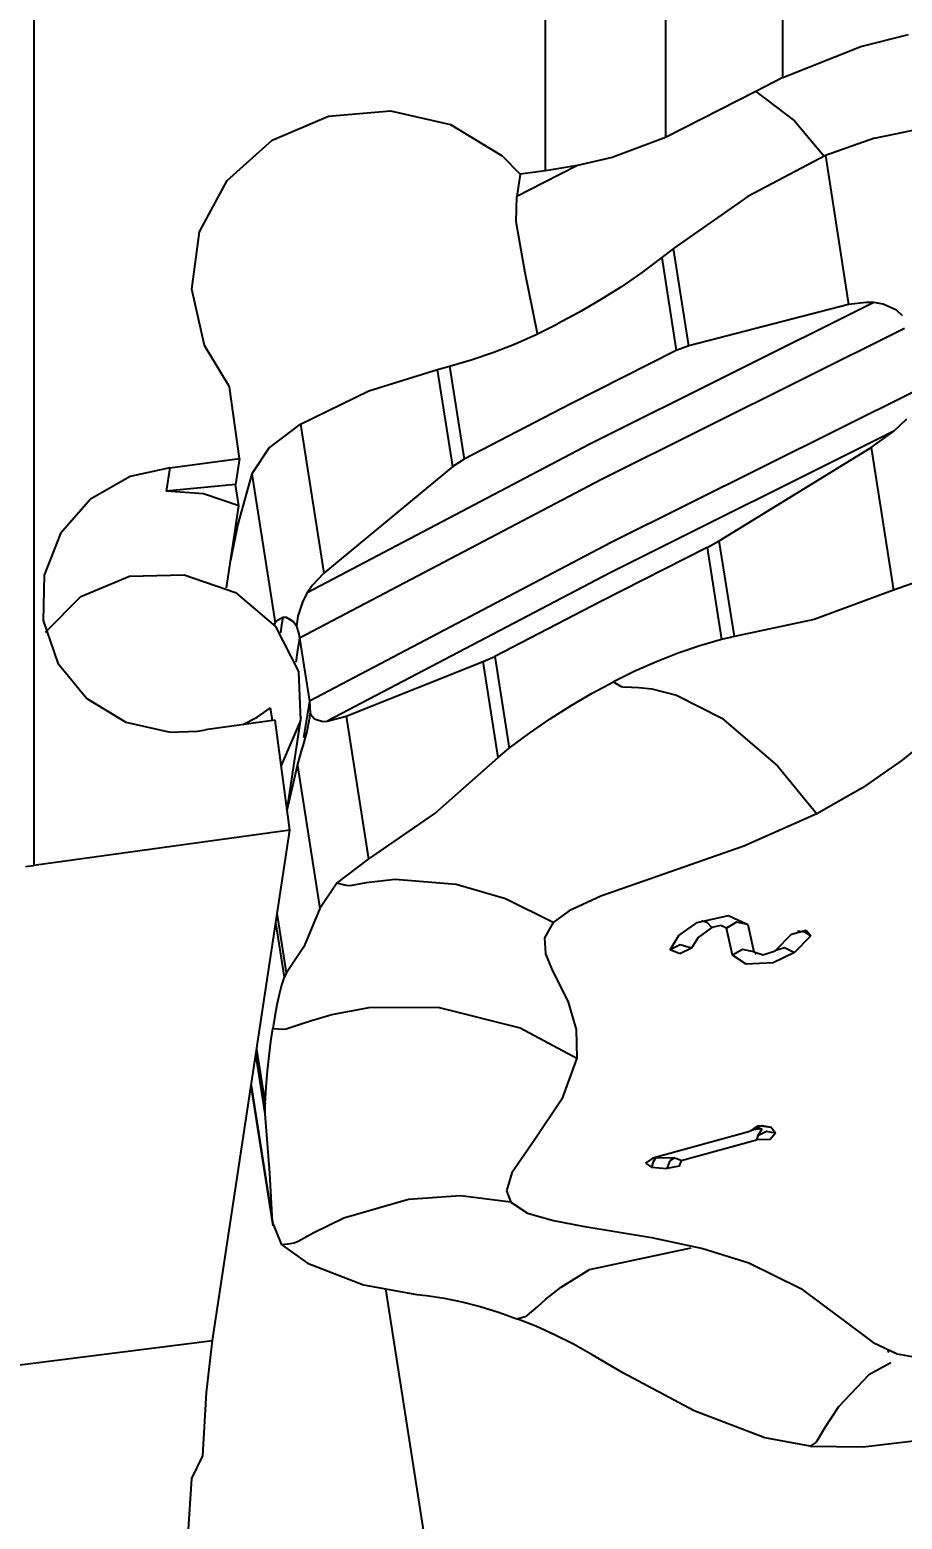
# Model space of a CAD drawing. Extents: x -70 to 148, y -70 to 126.
# Drawn here: x 98.5 to 107.99, y 10.29 to 26.51 of the extents above; entities that cross this region are included whole.
import ezdxf

# ---------------------------------------------------------------- set-up
doc = ezdxf.new("R2010")
doc.units = 0
doc.layers.add('1', color=4, linetype='Continuous')
doc.layers.add('2', color=7, linetype='Continuous')
doc.styles.get("Standard").update_dxf_attribs({"font": 'Monospac821 BT', "height": 3.5})
doc.dimstyles.get("Standard").update_dxf_attribs({"dimtxt": 3.5, "dimasz": 2.5, "dimexe": 1.25, "dimexo": 0, "dimtad": 1, "dimtoh": 1, "dimdsep": 46, "dimtxsty": 'STANDARD', "dimsah": 1, "dimcen": 0.09, "dimazin": 2, "dimtp": 1, "dimtm": 1, "dimtfac": 1, "dimtdec": 4, "dimtmove": 0, "dimatfit": 3, "dimfxl": 1, "dimtolj": 1, "dimtzin": 0, "dimarcsym": 0})

# ---------------------------------------------------------------- blocks, each defined once
blk = doc.blocks.new('VDDIM_DEFAULT')
at = {"linetype": 'Continuous', "lineweight": -2, "extrusion": (0, 0, -1)}
blk.add_hatch(color=0, dxfattribs=at).paths.add_polyline_path([(0, 0), (1, -0.1665), (1, 0.1665)], flags=0)
blk = doc.blocks.new('*D3573')
at = {"layer": '2'}
for p, q in [((0, 0), (0, 121.877)), ((123.022, 0), (123.022, 121.877)), ((0, 120.627), (123.022, 120.627))]:
    blk.add_line(p, q, dxfattribs=at)
at = {"layer": '2', "xscale": 2.5, "yscale": 2.5, "rotation": 180}
blk.add_blockref('VDDIM_DEFAULT', (0, 120.627), dxfattribs=at)
at = {"layer": '2', "xscale": 2.5, "yscale": 2.5}
blk.add_blockref('VDDIM_DEFAULT', (123.022, 120.627), dxfattribs=at)
at = {"layer": '2', "insert": (61.511, 121.252), "char_height": 3.5, "attachment_point": 8}
blk.add_mtext('123', dxfattribs=at)

msp = doc.modelspace()

# ---------------------------------------------------------------- linework, layer by layer
at = {"layer": '1'}
for p, q in [((106.693, 25.99), (106.693, 35.097)), ((105.417, 34.565), (105.417, 25.339)), ((104.11, 24.974), (104.11, 34.261)), ((98.544, 33.743), (98.544, 17.412)), ((107.541, 26.33), (108.062, 26.46)), ((106.693, 25.99), (107.541, 26.33)), ((106.693, 25.99), (106.399, 25.838)), ((106.399, 25.838), (105.417, 25.339)), ((106.399, 25.838), (106.82, 25.518)), ((101.75, 25.57), (102.423, 25.629)), ((102.423, 25.629), (103.078, 25.479)), ((101.135, 25.308), (101.75, 25.57)), ((103.078, 25.479), (103.638, 25.138)), ((106.82, 25.518), (107.142, 25.135)), ((100.648, 24.871), (101.135, 25.308)), ((105.417, 25.339), (104.836, 25.122)), ((107.691, 25.332), (107.156, 25.142)), ((107.691, 25.332), (108.285, 25.453)), ((107.156, 25.142), (106.313, 24.694)), ((107.156, 25.142), (107.409, 23.52)), ((103.638, 25.138), (103.836, 24.939)), ((104.459, 25.033), (104.09, 24.844)), ((104.459, 25.033), (104.11, 24.974)), ((104.836, 25.122), (104.459, 25.033)), ((100.345, 24.309), (100.648, 24.871)), ((103.836, 24.939), (103.8, 24.695)), ((104.09, 24.844), (103.8, 24.695)), ((104.11, 24.974), (103.836, 24.939)), ((103.792, 24.421), (103.8, 24.695)), ((106.313, 24.694), (105.505, 24.128)), ((103.889, 23.865), (103.792, 24.421)), ((100.26, 23.685), (100.345, 24.309)), ((105.375, 24.031), (105.154, 23.865)), ((105.505, 24.128), (105.375, 24.031)), ((105.375, 24.031), (105.533, 23.019)), ((105.67, 23.071), (105.505, 24.128)), ((104.024, 23.203), (103.889, 23.865)), ((105.154, 23.865), (104.929, 23.71)), ((100.399, 23.072), (100.26, 23.685)), ((104.929, 23.71), (104.702, 23.565)), ((104.702, 23.565), (104.473, 23.432)), ((107.685, 23.54), (104.594, 21.998)), ((107.409, 23.52), (105.67, 23.071)), ((107.599, 23.543), (107.409, 23.52)), ((107.685, 23.54), (107.599, 23.543)), ((107.787, 23.523), (107.685, 23.54)), ((107.93, 23.456), (107.787, 23.523)), ((104.473, 23.432), (104.241, 23.308)), ((107.994, 23.395), (107.93, 23.456)), ((104.008, 23.193), (104.241, 23.308)), ((108.019, 23.259), (104.72, 21.615)), ((100.67, 22.622), (100.399, 23.072)), ((103.538, 22.997), (103.774, 23.089)), ((103.774, 23.089), (104.008, 23.193)), ((105.67, 23.071), (105.533, 23.019)), ((103.066, 22.847), (103.303, 22.917)), ((103.303, 22.917), (103.538, 22.997)), ((105.533, 23.019), (104.378, 22.433)), ((102.187, 22.58), (102.936, 22.812)), ((102.936, 22.812), (103.066, 22.847)), ((103.101, 21.754), (102.936, 22.812)), ((103.066, 22.847), (103.224, 21.836)), ((100.78, 21.842), (100.67, 22.622)), ((101.445, 22.216), (102.187, 22.58)), ((108.126, 22.572), (104.827, 20.929)), ((104.378, 22.433), (103.224, 21.836)), ((107.903, 22.141), (108.043, 22.275)), ((101.098, 21.954), (101.445, 22.216)), ((101.445, 22.216), (101.699, 20.594)), ((107.903, 22.141), (104.813, 20.599)), ((107.653, 21.963), (107.903, 22.141)), ((101.098, 21.954), (100.915, 21.677)), ((104.594, 21.998), (101.516, 20.379)), ((106.002, 20.947), (107.653, 21.963)), ((107.653, 21.963), (107.896, 20.407)), ((100.021, 21.741), (99.592, 21.646)), ((100.021, 21.741), (99.983, 21.488)), ((100.021, 21.741), (100.78, 21.842)), ((100.78, 21.842), (100.737, 21.56)), ((103.101, 21.754), (101.699, 20.594)), ((103.224, 21.836), (103.101, 21.754)), ((99.592, 21.646), (99.16, 21.399)), ((100.915, 21.677), (100.762, 21.129)), ((100.915, 21.677), (101.169, 20.054)), ((104.72, 21.615), (101.434, 19.885)), ((100.737, 21.56), (99.983, 21.488)), ((100.389, 21.456), (99.983, 21.488)), ((100.774, 21.327), (100.389, 21.456)), ((100.774, 21.327), (100.737, 21.56)), ((99.16, 21.399), (98.834, 21.027)), ((100.638, 20.433), (100.774, 21.327)), ((100.762, 21.129), (100.683, 20.73)), ((98.834, 21.027), (98.655, 20.571)), ((104.827, 20.929), (101.542, 19.198)), ((105.869, 20.872), (106.002, 20.947)), ((106.166, 19.903), (106.002, 20.947)), ((105.869, 20.872), (104.714, 20.285)), ((105.869, 20.872), (106.026, 19.87)), ((104.813, 20.599), (101.735, 18.981)), ((98.655, 20.571), (98.644, 20.08)), ((99.054, 20.341), (99.585, 20.561)), ((99.585, 20.561), (100.177, 20.576)), ((100.177, 20.576), (100.736, 20.383)), ((101.571, 20.459), (101.516, 20.379)), ((101.699, 20.594), (101.571, 20.459)), ((108.431, 20.597), (107.896, 20.407)), ((98.668, 19.95), (99.054, 20.341)), ((100.736, 20.383), (101.174, 20.012)), ((101.468, 20.289), (101.416, 20.125)), ((101.516, 20.379), (101.468, 20.289)), ((104.714, 20.285), (103.56, 19.688)), ((107.896, 20.407), (107.033, 20.089)), ((101.416, 20.125), (101.401, 20.017)), ((98.644, 20.08), (98.805, 19.614)), ((101.169, 20.054), (101.157, 20.034)), ((101.177, 20.066), (101.169, 20.054)), ((101.174, 20.012), (101.424, 19.523)), ((101.253, 20.112), (101.177, 20.066)), ((101.239, 20.028), (101.226, 19.944)), ((101.253, 20.112), (101.239, 20.028)), ((101.293, 20.111), (101.253, 20.112)), ((101.364, 20.069), (101.293, 20.111)), ((101.401, 20.017), (101.364, 20.069)), ((101.401, 20.017), (101.425, 19.931)), ((107.033, 20.089), (106.166, 19.903)), ((101.434, 19.885), (101.413, 19.756)), ((101.425, 19.931), (101.434, 19.885)), ((101.434, 19.885), (101.542, 19.198)), ((105.789, 19.801), (105.553, 19.721)), ((106.026, 19.87), (105.789, 19.801)), ((106.166, 19.903), (106.026, 19.87)), ((101.413, 19.756), (101.392, 19.626)), ((101.942, 19.037), (103.433, 19.63)), ((103.433, 19.63), (103.56, 19.688)), ((103.596, 18.586), (103.433, 19.63)), ((103.56, 19.688), (103.716, 18.687)), ((105.318, 19.629), (105.084, 19.525)), ((105.553, 19.721), (105.318, 19.629)), ((98.805, 19.614), (99.118, 19.229)), ((101.424, 19.523), (101.445, 18.991)), ((105.084, 19.525), (104.851, 19.41)), ((104.618, 19.286), (104.851, 19.41)), ((104.851, 19.41), (104.928, 19.363)), ((104.928, 19.363), (104.947, 19.355)), ((104.947, 19.355), (105.047, 19.351)), ((105.047, 19.351), (105.125, 19.35)), ((105.125, 19.35), (105.269, 19.335)), ((105.269, 19.335), (105.536, 19.266)), ((99.118, 19.229), (99.542, 18.97)), ((101.542, 19.198), (101.509, 19.001)), ((101.542, 19.198), (101.549, 19.068)), ((104.162, 19.008), (104.389, 19.153)), ((104.389, 19.153), (104.618, 19.286)), ((105.536, 19.266), (106.031, 19.014)), ((101.169, 18.992), (100.41, 18.888)), ((100.815, 18.944), (100.973, 19.027)), ((100.973, 19.027), (101.118, 19.127)), ((101.139, 18.988), (101.118, 19.127)), ((101.327, 17.795), (101.169, 18.992)), ((101.445, 18.991), (101.234, 18.501)), ((101.298, 18.016), (101.451, 19.031)), ((101.509, 19.001), (101.477, 18.803)), ((101.512, 18.855), (101.545, 19.022)), ((101.545, 19.022), (101.549, 19.068)), ((101.549, 19.068), (101.554, 19.06)), ((101.554, 19.06), (101.598, 19.009)), ((101.598, 19.009), (101.689, 18.978)), ((101.689, 18.978), (101.735, 18.981)), ((101.735, 18.981), (101.942, 19.037)), ((101.942, 19.037), (102.185, 17.481)), ((103.938, 18.853), (104.162, 19.008)), ((106.031, 19.014), (106.637, 18.496)), ((99.542, 18.97), (100.026, 18.863)), ((100.026, 18.863), (100.324, 18.874)), ((100.324, 18.874), (100.41, 18.888)), ((101.472, 18.713), (101.512, 18.855)), ((103.716, 18.687), (103.938, 18.853)), ((108.482, 18.951), (107.991, 18.559)), ((101.412, 18.498), (101.459, 18.671)), ((101.459, 18.671), (101.472, 18.713)), ((103.596, 18.586), (103.716, 18.687)), ((101.298, 18.014), (101.412, 18.498)), ((101.412, 18.498), (101.656, 16.942)), ((102.907, 17.975), (103.596, 18.586)), ((106.637, 18.496), (107.063, 17.972)), ((107.991, 18.559), (107.559, 18.256)), ((107.559, 18.256), (107.063, 17.972)), ((102.185, 17.481), (102.907, 17.975)), ((107.063, 17.972), (106.268, 17.62)), ((101.327, 17.795), (98.544, 17.412)), ((100.485, 12.238), (101.327, 17.795)), ((106.268, 17.62), (105.399, 17.315)), ((98.453, 17.399), (98.544, 17.412)), ((101.838, 17.219), (102.185, 17.481)), ((101.838, 17.219), (101.656, 16.942)), ((101.923, 17.197), (101.838, 17.219)), ((101.965, 17.188), (101.923, 17.197)), ((102.159, 17.221), (102.004, 17.192)), ((102.475, 17.258), (102.159, 17.221)), ((103.139, 17.205), (102.475, 17.258)), ((103.675, 17.046), (103.139, 17.205)), ((105.399, 17.315), (104.712, 17.075)), ((102.004, 17.192), (101.965, 17.188)), ((104.194, 16.788), (103.675, 17.046)), ((104.712, 17.075), (104.367, 16.916)), ((101.292, 16.241), (101.19, 16.891)), ((101.656, 16.942), (101.482, 16.525)), ((104.367, 16.916), (104.194, 16.788)), ((101.174, 16.789), (101.267, 16.195)), ((104.194, 16.788), (104.1, 16.621)), ((105.562, 16.647), (105.762, 16.791)), ((105.762, 16.791), (106.101, 16.864)), ((105.922, 16.736), (105.771, 16.627)), ((105.808, 16.813), (105.866, 16.792)), ((105.866, 16.792), (105.922, 16.736)), ((106.019, 16.756), (105.922, 16.736)), ((106.079, 16.729), (106.019, 16.756)), ((106.188, 16.794), (106.079, 16.729)), ((106.146, 16.432), (106.079, 16.729)), ((106.101, 16.864), (106.312, 16.769)), ((106.312, 16.769), (106.188, 16.794)), ((106.312, 16.769), (106.379, 16.471)), ((106.789, 16.664), (106.946, 16.707)), ((106.946, 16.707), (106.998, 16.644)), ((104.1, 16.621), (104.11, 16.45)), ((105.468, 16.492), (105.562, 16.647)), ((105.577, 16.546), (105.468, 16.492)), ((105.701, 16.511), (105.577, 16.546)), ((105.771, 16.627), (105.701, 16.511)), ((106.789, 16.664), (106.61, 16.482)), ((106.789, 16.664), (106.79, 16.665)), ((106.79, 16.665), (106.792, 16.667)), ((106.82, 16.462), (106.998, 16.644)), ((106.854, 16.698), (106.929, 16.689)), ((106.929, 16.689), (106.998, 16.644)), ((101.482, 16.525), (101.292, 16.241)), ((104.11, 16.45), (104.175, 16.287)), ((105.572, 16.449), (105.468, 16.492)), ((105.701, 16.511), (105.572, 16.449)), ((106.256, 16.496), (106.146, 16.432)), ((106.296, 16.337), (106.146, 16.432)), ((106.379, 16.471), (106.256, 16.496)), ((106.379, 16.471), (106.479, 16.436)), ((106.395, 16.452), (106.395, 16.451)), ((106.395, 16.451), (106.396, 16.45)), ((106.396, 16.45), (106.398, 16.449)), ((106.479, 16.436), (106.61, 16.482)), ((106.82, 16.462), (106.588, 16.35)), ((106.61, 16.482), (106.611, 16.483)), ((106.611, 16.483), (106.613, 16.485)), ((106.616, 16.488), (106.713, 16.516)), ((106.713, 16.516), (106.82, 16.462)), ((101.292, 16.241), (101.267, 16.195)), ((104.175, 16.287), (104.356, 15.923)), ((106.588, 16.35), (106.296, 16.337)), ((101.239, 16.106), (101.212, 16.006)), ((101.267, 16.195), (101.239, 16.106)), ((101.212, 16.006), (101.187, 15.894)), ((104.356, 15.923), (104.446, 15.624)), ((101.164, 15.771), (101.142, 15.636)), ((101.187, 15.894), (101.164, 15.771)), ((101.563, 15.724), (101.784, 15.789)), ((101.784, 15.789), (102.192, 15.863)), ((102.192, 15.863), (102.94, 15.867)), ((102.94, 15.867), (103.834, 15.643)), ((101.122, 15.493), (101.142, 15.636)), ((101.142, 15.636), (101.258, 15.629)), ((101.258, 15.629), (101.287, 15.63)), ((101.287, 15.63), (101.442, 15.682)), ((101.442, 15.682), (101.563, 15.724)), ((103.834, 15.643), (104.45, 15.312)), ((104.446, 15.624), (104.45, 15.312)), ((100.966, 15.409), (101.058, 14.815)), ((101.103, 15.339), (101.122, 15.493)), ((101.059, 14.706), (100.958, 15.356)), ((101.087, 15.175), (101.103, 15.339)), ((104.45, 15.312), (104.288, 14.865)), ((101.072, 15), (101.087, 15.175)), ((100.905, 15.01), (101.143, 13.487)), ((100.906, 15.018), (101.139, 13.53)), ((101.058, 14.815), (101.072, 15)), ((101.059, 14.706), (101.058, 14.815)), ((104.288, 14.865), (103.987, 14.417)), ((101.109, 14.06), (101.059, 14.706)), ((106.333, 14.513), (105.278, 14.223)), ((106.333, 14.513), (106.429, 14.578)), ((106.333, 14.513), (106.35, 14.524)), ((106.35, 14.524), (106.367, 14.532)), ((106.367, 14.532), (106.464, 14.579)), ((106.47, 14.543), (106.367, 14.532)), ((106.421, 14.468), (106.41, 14.435)), ((106.421, 14.468), (106.47, 14.543)), ((106.517, 14.515), (106.421, 14.468)), ((106.429, 14.578), (106.562, 14.561)), ((106.464, 14.579), (106.562, 14.561)), ((106.615, 14.497), (106.517, 14.515)), ((106.615, 14.497), (106.557, 14.426)), ((106.615, 14.497), (106.562, 14.561)), ((103.987, 14.417), (103.745, 14.063)), ((105.588, 14.199), (106.408, 14.424)), ((106.41, 14.435), (106.408, 14.424)), ((106.557, 14.426), (106.408, 14.424)), ((105.278, 14.223), (105.199, 14.167)), ((105.199, 14.167), (105.264, 14.125)), ((105.282, 14.183), (105.264, 14.125)), ((105.264, 14.125), (105.431, 14.11)), ((105.309, 14.223), (105.282, 14.183)), ((105.306, 14.226), (105.303, 14.229)), ((105.309, 14.223), (105.306, 14.226)), ((105.513, 14.225), (105.309, 14.223)), ((105.465, 14.194), (105.431, 14.11)), ((105.566, 14.136), (105.431, 14.11)), ((105.513, 14.225), (105.465, 14.194)), ((105.513, 14.225), (105.539, 14.22)), ((105.539, 14.22), (105.584, 14.202)), ((105.588, 14.199), (105.566, 14.136)), ((105.584, 14.202), (105.588, 14.199)), ((101.139, 13.53), (101.109, 14.06)), ((103.745, 14.063), (103.686, 13.866)), ((103.185, 13.813), (102.619, 13.773)), ((103.733, 13.743), (103.185, 13.813)), ((103.686, 13.866), (103.733, 13.743)), ((102.619, 13.773), (101.916, 13.57)), ((103.733, 13.743), (103.915, 13.626)), ((103.915, 13.626), (104.197, 13.543)), ((101.242, 13.28), (101.139, 13.53)), ((101.916, 13.57), (101.581, 13.407)), ((104.197, 13.543), (104.516, 13.483)), ((104.516, 13.483), (105.263, 13.36)), ((101.418, 13.317), (101.376, 13.297)), ((101.581, 13.407), (101.418, 13.317)), ((105.263, 13.36), (105.822, 13.24)), ((101.331, 13.289), (101.242, 13.28)), ((101.242, 13.28), (101.519, 13.078)), ((101.376, 13.297), (101.331, 13.289)), ((104.589, 13.012), (105.695, 13.248)), ((105.822, 13.24), (106.323, 13.084)), ((101.519, 13.078), (102.13, 12.844)), ((104.282, 12.817), (104.589, 13.012)), ((106.323, 13.084), (106.89, 12.803)), ((102.13, 12.844), (102.711, 12.74)), ((104.116, 12.686), (104.282, 12.817)), ((102.37, 12.801), (103.001, 8.77)), ((102.711, 12.74), (102.814, 12.727)), ((102.814, 12.727), (103.006, 12.699)), ((103.006, 12.699), (103.201, 12.66)), ((103.201, 12.66), (103.398, 12.609)), ((104.026, 12.608), (104.116, 12.686)), ((106.89, 12.803), (107.332, 12.474)), ((103.398, 12.609), (103.598, 12.547)), ((103.598, 12.547), (103.8, 12.473)), ((103.8, 12.473), (103.888, 12.499)), ((103.888, 12.499), (103.91, 12.509)), ((103.91, 12.509), (104.026, 12.608)), ((104.004, 12.392), (103.8, 12.473)), ((104.208, 12.3), (104.004, 12.392)), ((107.332, 12.474), (107.678, 12.214)), ((86.403, 10.459), (100.485, 12.238)), ((100.421, 11.673), (100.485, 12.238)), ((104.414, 12.197), (104.208, 12.3)), ((104.62, 12.083), (104.414, 12.197)), ((107.678, 12.214), (107.939, 12.094)), ((104.828, 11.959), (104.62, 12.083)), ((107.839, 12.107), (107.847, 12.127)), ((107.939, 12.094), (108.178, 12.048)), ((104.952, 11.886), (104.828, 11.959)), ((105.729, 11.472), (104.952, 11.886)), ((107.629, 11.863), (107.3, 11.517)), ((107.869, 11.995), (107.629, 11.863)), ((100.38, 10.981), (100.421, 11.673)), ((107.3, 11.517), (107.148, 11.284)), ((106.499, 11.179), (105.729, 11.472)), ((107.148, 11.284), (107.075, 11.16)), ((107.566, 11.079), (108.598, 11.204)), ((106.992, 11.088), (106.499, 11.179)), ((107.035, 11.115), (106.992, 11.088)), ((106.992, 11.088), (107.566, 11.079)), ((107.056, 11.131), (107.035, 11.115)), ((107.075, 11.16), (107.056, 11.131)), ((100.263, 10.734), (100.38, 10.981)), ((100.222, 10.124), (100.263, 10.734))]:
    msp.add_line(p, q, dxfattribs=at)

# ---------------------------------------------------------------- dimensions: what is measured, and where the dimension line sits
at = {"layer": '2'}
dim = msp.add_linear_dim(base=(-45.805, 120.627), p1=(0, 0), p2=(123.022, 0), text='123', dimstyle='STANDARD', dxfattribs=at)
dim.commit()
dim.dimension.update_dxf_attribs({"geometry": '*D3573', "text_midpoint": (0, 0)})

doc.saveas('drawing.dxf')
